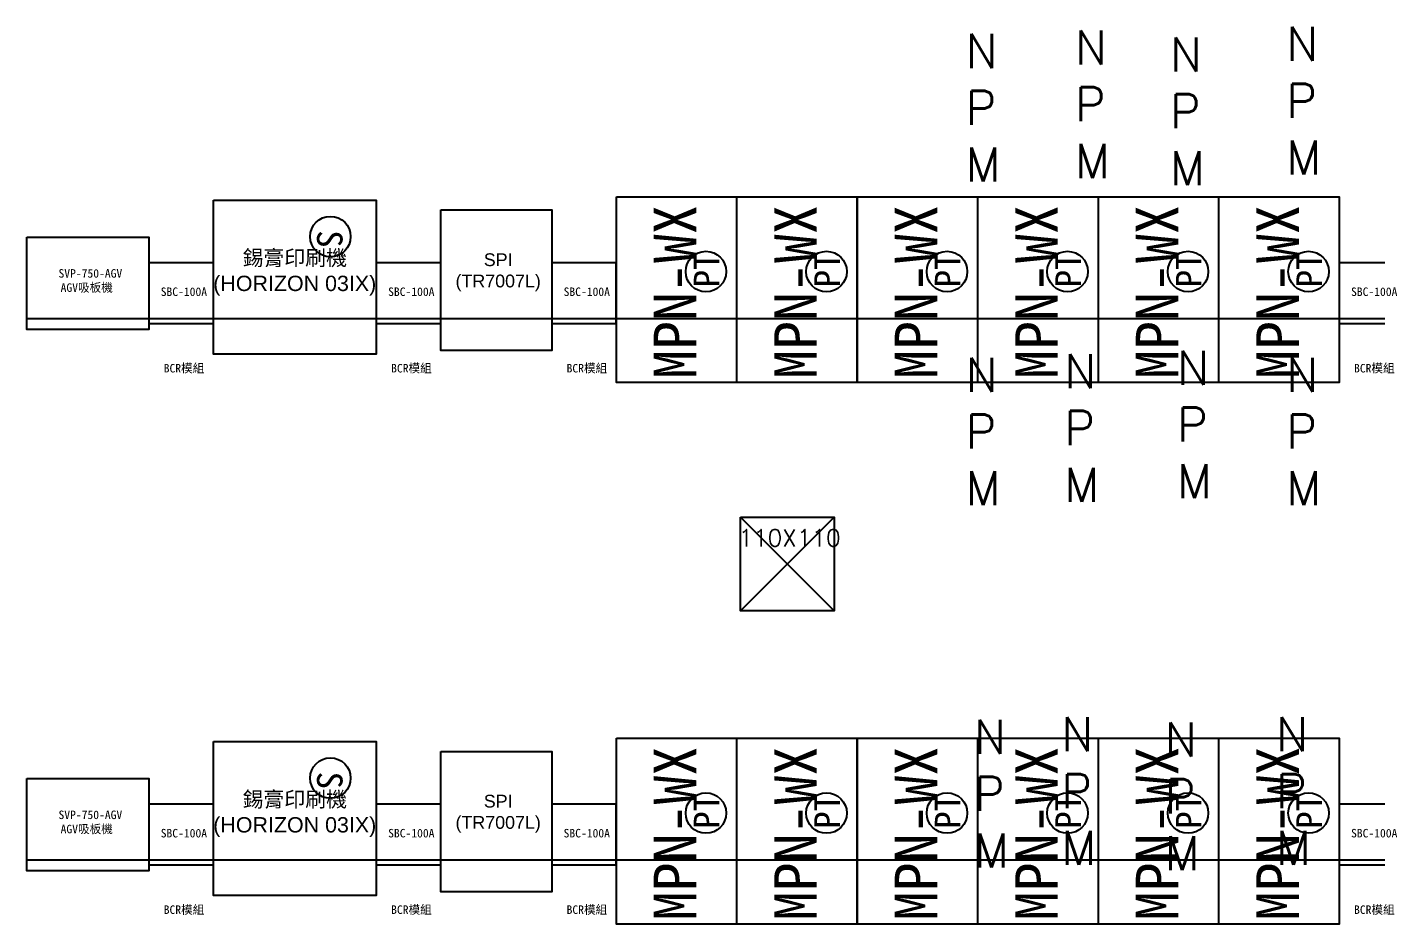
# Model space of a CAD drawing. Extents: x -80 to 56020, y 18240 to 42185.
# Drawn here: x 2307 to 3890, y 21577 to 22631 of the extents above; entities that cross this region are included whole.
import ezdxf
from ezdxf.enums import TextEntityAlignment as Align

# ---------------------------------------------------------------- set-up
doc = ezdxf.new("R2010")
doc.units = 0
doc.header["$LTSCALE"] = 200
doc.linetypes.add('HIDDEN', pattern=[0.3, 0.2, -0.1])
for name, color, linetype in [('003线体&大型设备', 7, 'Continuous'), ('006网点层', 21, 'Continuous'), ('air and power', 7, 'Continuous'), ('SMT Line', 5, 'Continuous'), ('XFAB-L20$0$COL', 1, 'Continuous'), ('緯穎生產設備', 7, 'Continuous')]:
    doc.layers.add(name, color=color, linetype=linetype)
doc.styles.add('CCAD', font='TXT', dxfattribs={"bigfont": 'CCAD'})
doc.styles.add('DIM', font='simplex.shx', dxfattribs={"bigfont": 'chineset.shx'})
doc.styles.add('SIMSUN', font='SimSun.ttf')
doc.styles.add('XFAB-L20$0$CHINA', font='simplex.shx', dxfattribs={"width": 0.75, "bigfont": 'chineset.shx'})

# ---------------------------------------------------------------- blocks, each defined once
blk = doc.blocks.new('XFAB-L20$0$C-110x110')
at = {"layer": 'Defpoints'}
for p, q in [((55, -55), (-55, 55)), ((-55, -55), (55, 55))]:
    blk.add_line(p, q, dxfattribs=at)
at = {"layer": 'XFAB-L20$0$COL'}
blk.add_lwpolyline([(-55, 55), (55, 55), (55, -55), (-55, -55)], close=True, dxfattribs=at)
at = {"layer": 'Defpoints', "style": 'XFAB-L20$0$CHINA'}
blk.add_text('110X110', height=20, dxfattribs=at).set_placement((-57.4, 30.5), align=Align.MIDDLE_LEFT)
blk = doc.blocks.new('SVP-750-AGV')
at = {"color": 6}
blk.add_line((11139, 12469.5, -10064.2), (10996, 12469.5, -10064.2), dxfattribs=at)
at = {"color": 0, "elevation": -10064.2}
blk.add_lwpolyline([(10996, 12565.6), (11139, 12565.6), (11139, 12457.1), (10996, 12457.1)], close=True, dxfattribs=at)
at = {"layer": '003线体&大型设备', "color": 251, "linetype": 'ByBlock', "insert": (11107.8, 12500.1, -10393.5), "char_height": 10, "width": 72.349, "attachment_point": 9, "style": 'SIMSUN'}
blk.add_mtext('{\\fSimSun|b0|i0|c134|p2;\\C3;SVP-750-AGV}\\P\\pxql;{\\fSimSun|b0|i0|c134|p2;\\C3;AGV吸板機}', dxfattribs=at)
blk = doc.blocks.new('SBC-100A')
at = {"color": 6}
blk.add_line((11219, 12469.5, -10064.2), (11144, 12469.5, -10064.2), dxfattribs=at)
at = {"elevation": -10064.2}
blk.add_lwpolyline([(11144, 12535.7), (11219, 12535.7), (11219, 12463.7), (11144, 12463.7)], close=True, dxfattribs=at)
at = {"layer": '003线体&大型设备', "color": 251, "linetype": 'ByBlock', "char_height": 10, "width": 72.349, "attachment_point": 9, "style": 'SIMSUN'}
for s, insert in [('{\\fSimSun|b0|i0|c134|p2;\\C3;SBC-100A}', (11211.9, 12496.2, -20656.3)), ('{{\\C3;BCR模組}}', (11208.7, 12405.4, -20656.3))]:
    blk.add_mtext(s, dxfattribs=dict(at, insert=insert))
blk = doc.blocks.new('SFCS')
at = {"layer": 'air and power', "color": 0}
blk.add_circle((64056.5, -177356.3, 0), 23.8, dxfattribs=at)
at = {"layer": 'air and power', "color": 0, "insert": (64048.9, -177342, 0), "char_height": 30, "width": 153.239, "attachment_point": 1, "style": 'SIMSUN'}
blk.add_mtext('S', dxfattribs=at)
blk = doc.blocks.new('錫膏印刷機')
at = {"color": 6}
blk.add_line((12288.5, 12679.8), (12097.5, 12679.8), dxfattribs=at)
blk.add_lwpolyline([(12097.5, 12819.3), (12288.5, 12819.3), (12288.5, 12638.3), (12097.5, 12638.3)], close=True)
at = {"layer": '006网点层', "color": 251, "linetype": 'ByBlock', "lineweight": 9, "rotation": 270}
blk.add_blockref('SFCS', (189591, 76832.9, -39979.1), dxfattribs=at)
at = {"color": 2, "true_color": 0xf1eb1f, "insert": (12091.5, 12760.5, -39979.1), "char_height": 18, "attachment_point": 1, "style": 'DIM'}
blk.add_mtext_dynamic_manual_height_columns('\\pxqc;{\\fMicrosoft JhengHei|b0|i0|c136|p34;\\C251;錫膏印刷機\\fArial|b0|i0|c0|p34;\\P(HORIZON 03IX)}', width=202.768, gutter_width=150, heights=[79.8], dxfattribs=at)
blk = doc.blocks.new('SPI')
at = {"color": 6}
blk.add_line((11991.9, 12608.9), (11861.9, 12608.9), dxfattribs=at)
blk.add_lwpolyline([(11861.9, 12736.9), (11991.9, 12736.9), (11991.9, 12571.9), (11861.9, 12571.9)], close=True)
at = {"color": 2, "true_color": 0xf1eb1f, "insert": (11871, 12685.9), "char_height": 15, "attachment_point": 1, "style": 'DIM'}
blk.add_mtext_dynamic_manual_height_columns('\\pxqc;{\\fArial|b0|i0|c0|p34;\\C251;SPI\\P(TR7007L)}', width=116.167, gutter_width=150, heights=[0], dxfattribs=at)
blk = doc.blocks.new('PT200')
at = {"layer": 'air and power', "color": 0}
blk.add_circle((103287.5, -165340.3, 0), 23.8, dxfattribs=at)
at = {"layer": 'air and power', "color": 0, "insert": (103269, -165326, 0), "char_height": 30, "width": 153.239, "attachment_point": 1, "style": 'SIMSUN'}
blk.add_mtext('PT', dxfattribs=at)
blk = doc.blocks.new('NPM-W2')
at = {"color": 6}
blk.add_line((12029.1, 12412.5), (11888.1, 12412.5), dxfattribs=at)
blk.add_lwpolyline([(11888.1, 12556), (12029.1, 12556), (12029.1, 12337.6), (11888.1, 12337.6)], close=True)
at = {"layer": '006网点层', "color": 251, "linetype": 'ByBlock', "lineweight": 9, "rotation": 90}
blk.add_blockref('PT200', (-153347, -90819.5, -10461.7), dxfattribs=at)
at = {"layer": '003线体&大型设备', "color": 251, "linetype": 'ByBlock', "insert": (11931.9, 12341.9, -10458.8), "char_height": 50, "width": 231.858, "attachment_point": 1, "rotation": 90, "style": 'SIMSUN'}
blk.add_mtext('{\\fSimSun|b0|i0|c134|p2;MPN-WX}', dxfattribs=at)
blk = doc.blocks.new('A$Cfc5dd81f')
for name, p in [('錫膏印刷機', (-11727.484, -12604.914, -10064.152)), ('SVP-750-AGV', (-10844.958, -12394.61)), ('SBC-100A', (-10849.458, -12394.61)), ('SBC-100A', (-10582.458, -12394.61)), ('SBC-100A', (-10376.458, -12394.61)), ('SBC-100A', (-9451.958, -12394.61))]:
    blk.add_blockref(name, p)
at = {"color": 1}
for name, p in [('NPM-W2', (-11045.134, -12337.578, -10064.152)), ('NPM-W2', (-10903.634, -12337.578, -10064.152)), ('NPM-W2', (-10762.134, -12337.578, -10064.152)), ('NPM-W2', (-10620.634, -12337.578, -10064.152)), ('NPM-W2', (-10479.134, -12337.578, -10064.152)), ('NPM-W2', (-10337.634, -12337.578, -10064.152)), ('SPI', (-11224.867, -12534.016, -10064.152))]:
    blk.add_blockref(name, p, dxfattribs=at)
blk = doc.blocks.new('A$C6cdad05e')
for name, p in [('錫膏印刷機', (-11878.484, -12604.914)), ('SVP-750-AGV', (-10995.958, -12394.61, 10064.152)), ('SBC-100A', (-11000.458, -12394.61, 10064.152)), ('SBC-100A', (-10733.458, -12394.61, 10064.152)), ('SBC-100A', (-10527.458, -12394.61, 10064.152)), ('SBC-100A', (-9602.958, -12394.61, 10064.152))]:
    blk.add_blockref(name, p)
at = {"color": 1}
for name, p in [('NPM-W2', (-11196.134, -12337.578)), ('NPM-W2', (-11054.634, -12337.578)), ('NPM-W2', (-10913.134, -12337.578)), ('NPM-W2', (-10771.634, -12337.578)), ('NPM-W2', (-10630.134, -12337.578)), ('NPM-W2', (-10488.634, -12337.578)), ('SPI', (-11375.867, -12534.016))]:
    blk.add_blockref(name, p, dxfattribs=at)

msp = doc.modelspace()

# ---------------------------------------------------------------- block references
at = {"layer": 'XFAB-L20$0$COL'}
msp.add_blockref('XFAB-L20$0$C-110x110', (3200, 22000), dxfattribs=at)
msp.add_blockref('XFAB-L20$0$C-110x110', (3200, 22000), dxfattribs=at)
at = {"layer": '緯穎生產設備', "color": 3}
for name, p in [('A$Cfc5dd81f', (2156.3, 22212.9, 10064.152)), ('A$C6cdad05e', (2307.3, 21576.9))]:
    msp.add_blockref(name, p, dxfattribs=at)

# ---------------------------------------------------------------- texts
at = {"layer": 'SMT Line', "color": 0, "linetype": 'HIDDEN', "lineweight": 25, "char_height": 40, "attachment_point": 1, "style": 'CCAD'}
for insert in [(3409.379, 22622.434, 10.922), (3537.631, 22626.567, 10.922), (3649.334, 22618.301, 10.922), (3785.861, 22630.701, 10.922), (3409.379, 22242.16, 10.922), (3525.219, 22246.293, 10.922), (3657.609, 22250.426, 10.922), (3785.861, 22242.16, 10.922), (3418.986, 21816.7, 10.922), (3521.693, 21819.809, 10.922), (3643.074, 21813.591, 10.922), (3773.792, 21819.809, 10.922)]:
    msp.add_mtext('{\\C7;N\\PP\\PM}', dxfattribs=dict(at, insert=insert))

doc.saveas('drawing.dxf')
